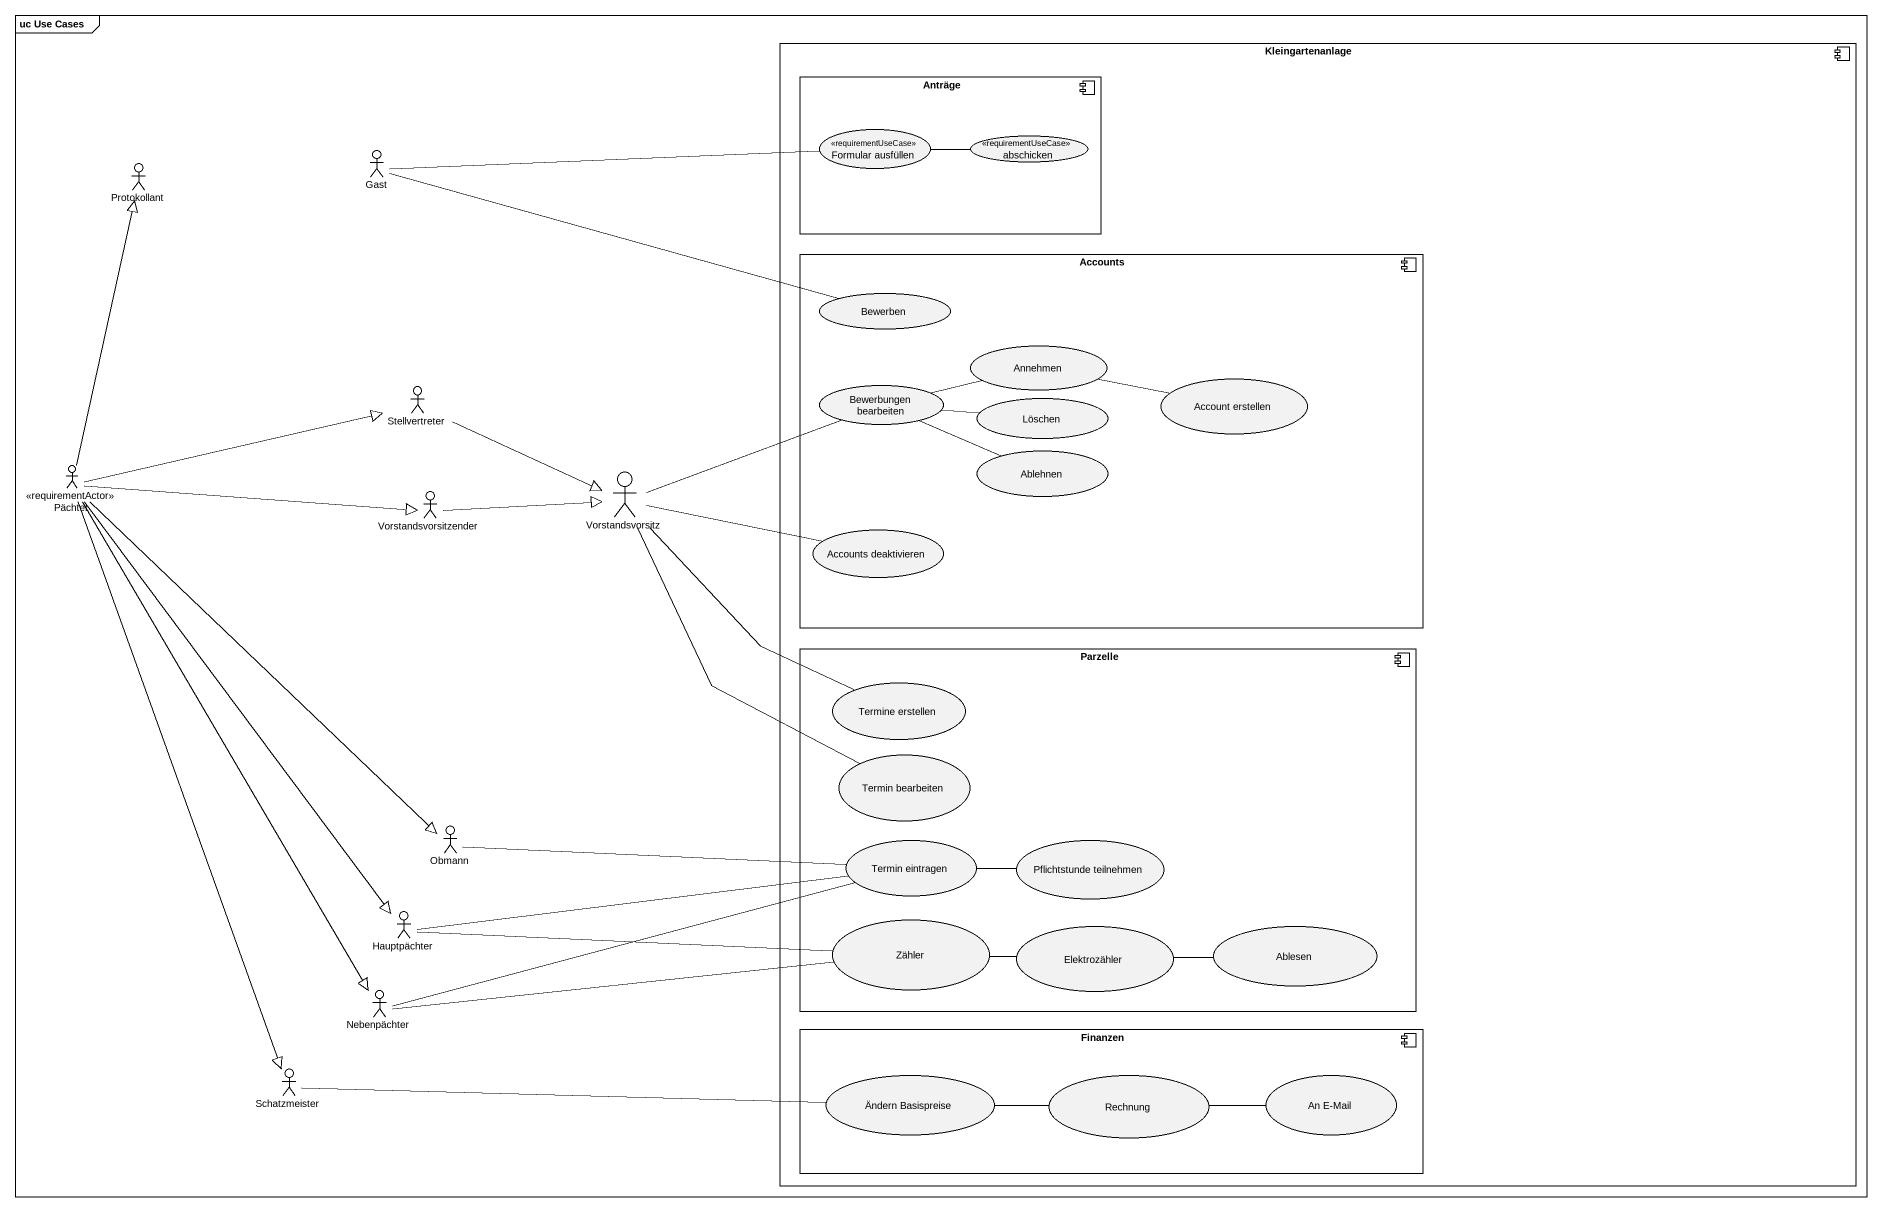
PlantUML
@startuml
mainframe uc Use Cases
component Kleingartenanlage {
  component Anträge {
    usecase "Formular ausfüllen" as Formular_ausfüllen <<requirementUseCase>>
    usecase abschicken <<requirementUseCase>>
  }
  component Accounts {
    usecase Bewerben
    usecase Annehmen
    usecase "Bewerbungen bearbeiten" as Bewerbungen_bearbeiten
    usecase "Account erstellen" as Account_erstellen
    usecase Löschen
    usecase Ablehnen
    usecase "Accounts deaktivieren" as Accounts_deaktivieren
  }
  component Parzelle {
    usecase "Termine erstellen" as Termine_erstellen
    usecase "Termin bearbeiten" as Termin_bearbeiten
    usecase "Termin eintragen" as Termin_eintragen
    usecase "Pflichtstunde teilnehmen" as Pflichtstunde_teilnehmen
    usecase Zähler
    usecase Elektrozähler
    usecase Ablesen
  }
  component Finanzen {
    usecase "Ändern Basispreise" as Ändern_Basispreise
    usecase Rechnung
    usecase "An E-Mail" as An_E_Mail
  }
}
actor Protokollant
actor Gast
actor Stellvertreter
actor Pächter <<requirementActor>>
actor Vorstandsvorsitz
actor Vorstandsvorsitzender
actor Obmann
actor Hauptpächter
actor Nebenpächter
actor Schatzmeister
Formular_ausfüllen -right- abschicken
Gast -right- Formular_ausfüllen
Gast -right- Bewerben
Annehmen -right- Account_erstellen
Stellvertreter -right-|> Vorstandsvorsitz
Bewerbungen_bearbeiten -right- Annehmen
Bewerbungen_bearbeiten -right- Löschen
Bewerbungen_bearbeiten -right- Ablehnen
Pächter -up-|> Protokollant
Pächter -right-|> Stellvertreter
Pächter -right-|> Vorstandsvorsitzender
Pächter --|> Obmann
Pächter --|> Hauptpächter
Pächter --|> Nebenpächter
Pächter --|> Schatzmeister
Vorstandsvorsitz -right- Bewerbungen_bearbeiten
Vorstandsvorsitz -right- Accounts_deaktivieren
Vorstandsvorsitz -- Termine_erstellen
Vorstandsvorsitz -- Termin_bearbeiten
Vorstandsvorsitzender -right-|> Vorstandsvorsitz
Obmann -right- Termin_eintragen
Termin_eintragen -right- Pflichtstunde_teilnehmen
Hauptpächter -right- Termin_eintragen
Hauptpächter -right- Zähler
Zähler -right- Elektrozähler
Elektrozähler -right- Ablesen
Nebenpächter -right- Termin_eintragen
Nebenpächter -right- Zähler
Ändern_Basispreise -left- Schatzmeister
Ändern_Basispreise -right- Rechnung
Rechnung -right- An_E_Mail
@enduml
